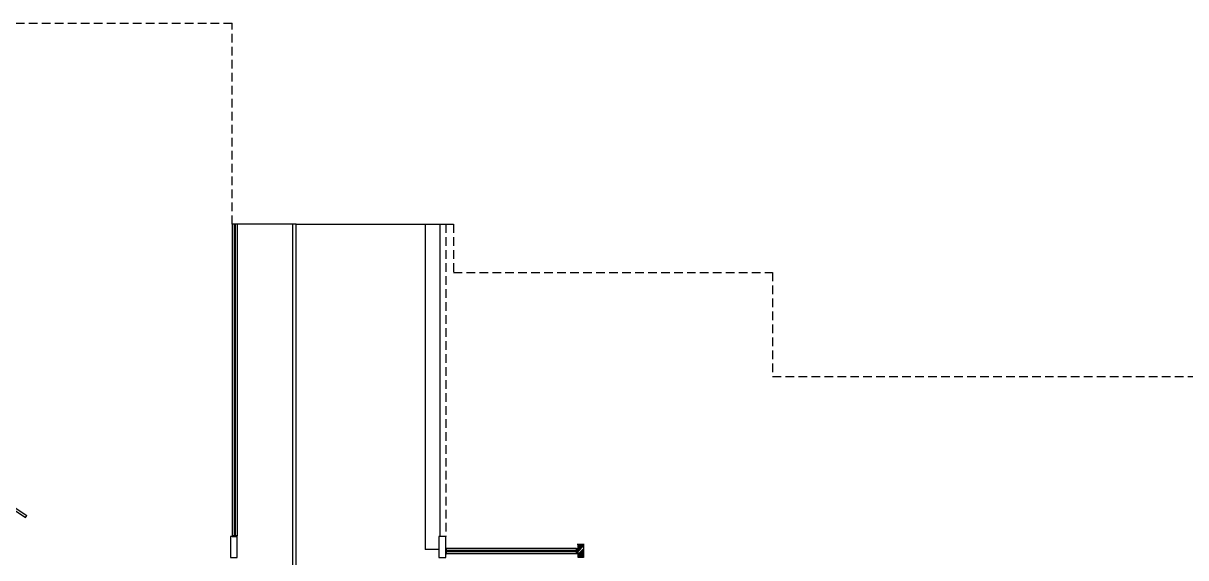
# Model space of a CAD drawing. Header units: millimetres. Extents: x 4436 to 4619, y 1272 to 1428.
# Drawn here: x 4468.69 to 4502.29, y 1358.83 to 1374.27 of the extents above; entities that cross this region are included whole.
import ezdxf

# ---------------------------------------------------------------- set-up
doc = ezdxf.new("R2010")
doc.units = ezdxf.units.MM
doc.linetypes.add('HIDDEN', pattern=[0.375, 0.25, -0.125])
for name, color, linetype in [('ALV', 2, 'Continuous'), ('ALVV', 1, 'Continuous'), ('ESTR', 3, 'Continuous'), ('JANELA', 1, 'Continuous'), ('PISO', 1, 'Continuous'), ('PROJ', 1, 'HIDDEN')]:
    doc.layers.add(name, color=color, linetype=linetype)

msp = doc.modelspace()

# ---------------------------------------------------------------- linework, layer by layer
at = {"layer": 'ALV', "color": 2}
msp.add_line((4476.57941, 1368.4603), (4476.47941, 1368.4603), dxfattribs=at)
at = {"layer": 'ALV'}
for p, q in [((4467.67211, 1360.7081), (4468.7553, 1359.98928)), ((4467.71082, 1360.76643), (4468.79401, 1360.04761)), ((4468.7553, 1359.98928), (4468.79401, 1360.04761)), ((4474.72941, 1359.4403), (4474.87941, 1359.4403)), ((4474.72941, 1359.4403), (4474.72941, 1359.4403)), ((4474.87941, 1359.4403), (4474.87941, 1359.4403)), ((4480.90441, 1359.0953), (4480.90441, 1358.9453)), ((4484.70441, 1358.9453), (4484.70441, 1359.0953))]:
    msp.add_line(p, q, dxfattribs=at)
at = {"layer": 'ALVV'}
for p, q in [((4476.47941, 1354.8953), (4476.47941, 1368.4603)), ((4476.57941, 1354.9953), (4476.57941, 1368.4603)), ((4480.30441, 1368.4603), (4480.30441, 1359.0703)), ((4480.72441, 1359.0703), (4480.30441, 1359.0703))]:
    msp.add_line(p, q, dxfattribs=at)
at = {"layer": 'ESTR'}
for p, q in [((4484.70441, 1359.2203), (4484.90441, 1359.2203)), ((4484.72441, 1359.0503), (4484.87441, 1359.2003)), ((4484.72441, 1359.0703), (4484.85441, 1359.2003)), ((4484.72441, 1359.0903), (4484.83441, 1359.2003)), ((4484.72441, 1359.1103), (4484.81441, 1359.2003)), ((4484.72441, 1359.1303), (4484.79441, 1359.2003)), ((4484.72441, 1359.1503), (4484.77441, 1359.2003)), ((4484.72441, 1359.1703), (4484.75441, 1359.2003)), ((4484.72441, 1359.1903), (4484.73441, 1359.2003)), ((4484.72441, 1358.8403), (4484.72441, 1359.2003)), ((4484.72441, 1359.2003), (4484.88441, 1359.2003)), ((4484.72441, 1359.0303), (4484.88441, 1359.1903)), ((4484.72441, 1359.0103), (4484.88441, 1359.1703)), ((4484.88441, 1359.2003), (4484.88441, 1358.8403)), ((4484.72441, 1358.9303), (4484.88441, 1359.0903)), ((4484.72441, 1358.9103), (4484.88441, 1359.0703)), ((4484.72441, 1358.8903), (4484.88441, 1359.0503)), ((4484.72441, 1358.8703), (4484.88441, 1359.0303)), ((4484.72441, 1358.8503), (4484.88441, 1359.0103)), ((4484.88441, 1358.8403), (4484.72441, 1358.8403)), ((4484.73441, 1358.8403), (4484.88441, 1358.9903)), ((4484.75441, 1358.8403), (4484.88441, 1358.9703)), ((4484.77441, 1358.8403), (4484.88441, 1358.9503)), ((4484.79441, 1358.8403), (4484.88441, 1358.9303)), ((4484.81441, 1358.8403), (4484.88441, 1358.9103)), ((4484.83441, 1358.8403), (4484.88441, 1358.8903)), ((4484.85441, 1358.8403), (4484.88441, 1358.8703)), ((4484.87441, 1358.8403), (4484.88441, 1358.8503))]:
    msp.add_line(p, q, dxfattribs=at)
for points in [[(4474.87941, 1359.4403), (4474.67941, 1359.4403), (4474.67941, 1358.8403), (4474.87941, 1358.8403)], [(4480.90441, 1359.4403), (4480.70441, 1359.4403), (4480.70441, 1358.8403), (4480.90441, 1358.8403)]]:
    msp.add_lwpolyline(points, close=True, dxfattribs=at)
at = {"layer": 'JANELA'}
for p, q in [((4474.72941, 1368.4603), (4474.72941, 1359.4603)), ((4474.87941, 1368.4603), (4474.72941, 1368.4603)), ((4474.78941, 1368.4603), (4474.78941, 1359.4603)), ((4474.81941, 1368.4603), (4474.81941, 1359.4603)), ((4474.87941, 1368.4603), (4474.87941, 1359.4603)), ((4484.68441, 1359.0953), (4480.92441, 1359.0953)), ((4484.68441, 1359.0353), (4480.92441, 1359.0353)), ((4484.68441, 1359.0053), (4480.92441, 1359.0053)), ((4484.68441, 1358.9453), (4480.92441, 1358.9453))]:
    msp.add_line(p, q, dxfattribs=at)
at = {"layer": 'JANELA', "color": 3}
for p, q in [((4474.87941, 1359.4603), (4474.72941, 1359.4603)), ((4474.72941, 1359.4603), (4474.72941, 1359.4403)), ((4474.87941, 1359.4403), (4474.87941, 1359.4603)), ((4480.92441, 1359.0953), (4480.90441, 1359.0953)), ((4480.90441, 1358.9453), (4480.92441, 1358.9453)), ((4480.92441, 1358.9453), (4480.92441, 1359.0953)), ((4484.68441, 1358.9453), (4484.68441, 1359.0953)), ((4484.68441, 1359.0953), (4484.70441, 1359.0953)), ((4484.70441, 1358.9453), (4484.68441, 1358.9453))]:
    msp.add_line(p, q, dxfattribs=at)
at = {"layer": 'PISO'}
for p, q in [((4476.47941, 1368.4603), (4474.87941, 1368.4603)), ((4476.57941, 1368.4603), (4481.12441, 1368.4603)), ((4480.72941, 1368.4603), (4480.72941, 1359.4403))]:
    msp.add_line(p, q, dxfattribs=at)
at = {"layer": 'PROJ'}
for p, q in [((4467.35941, 1374.2653), (4474.72941, 1374.2653)), ((4474.72941, 1368.4603), (4474.72941, 1374.2653)), ((4480.90441, 1368.4603), (4480.90441, 1359.4403)), ((4481.12441, 1368.4603), (4481.12441, 1367.0653)), ((4481.12441, 1367.0653), (4490.34417, 1367.0653)), ((4490.34417, 1367.0653), (4490.34417, 1364.0653)), ((4490.34417, 1364.0653), (4544.78466, 1364.0653))]:
    msp.add_line(p, q, dxfattribs=at)

doc.saveas('drawing.dxf')
